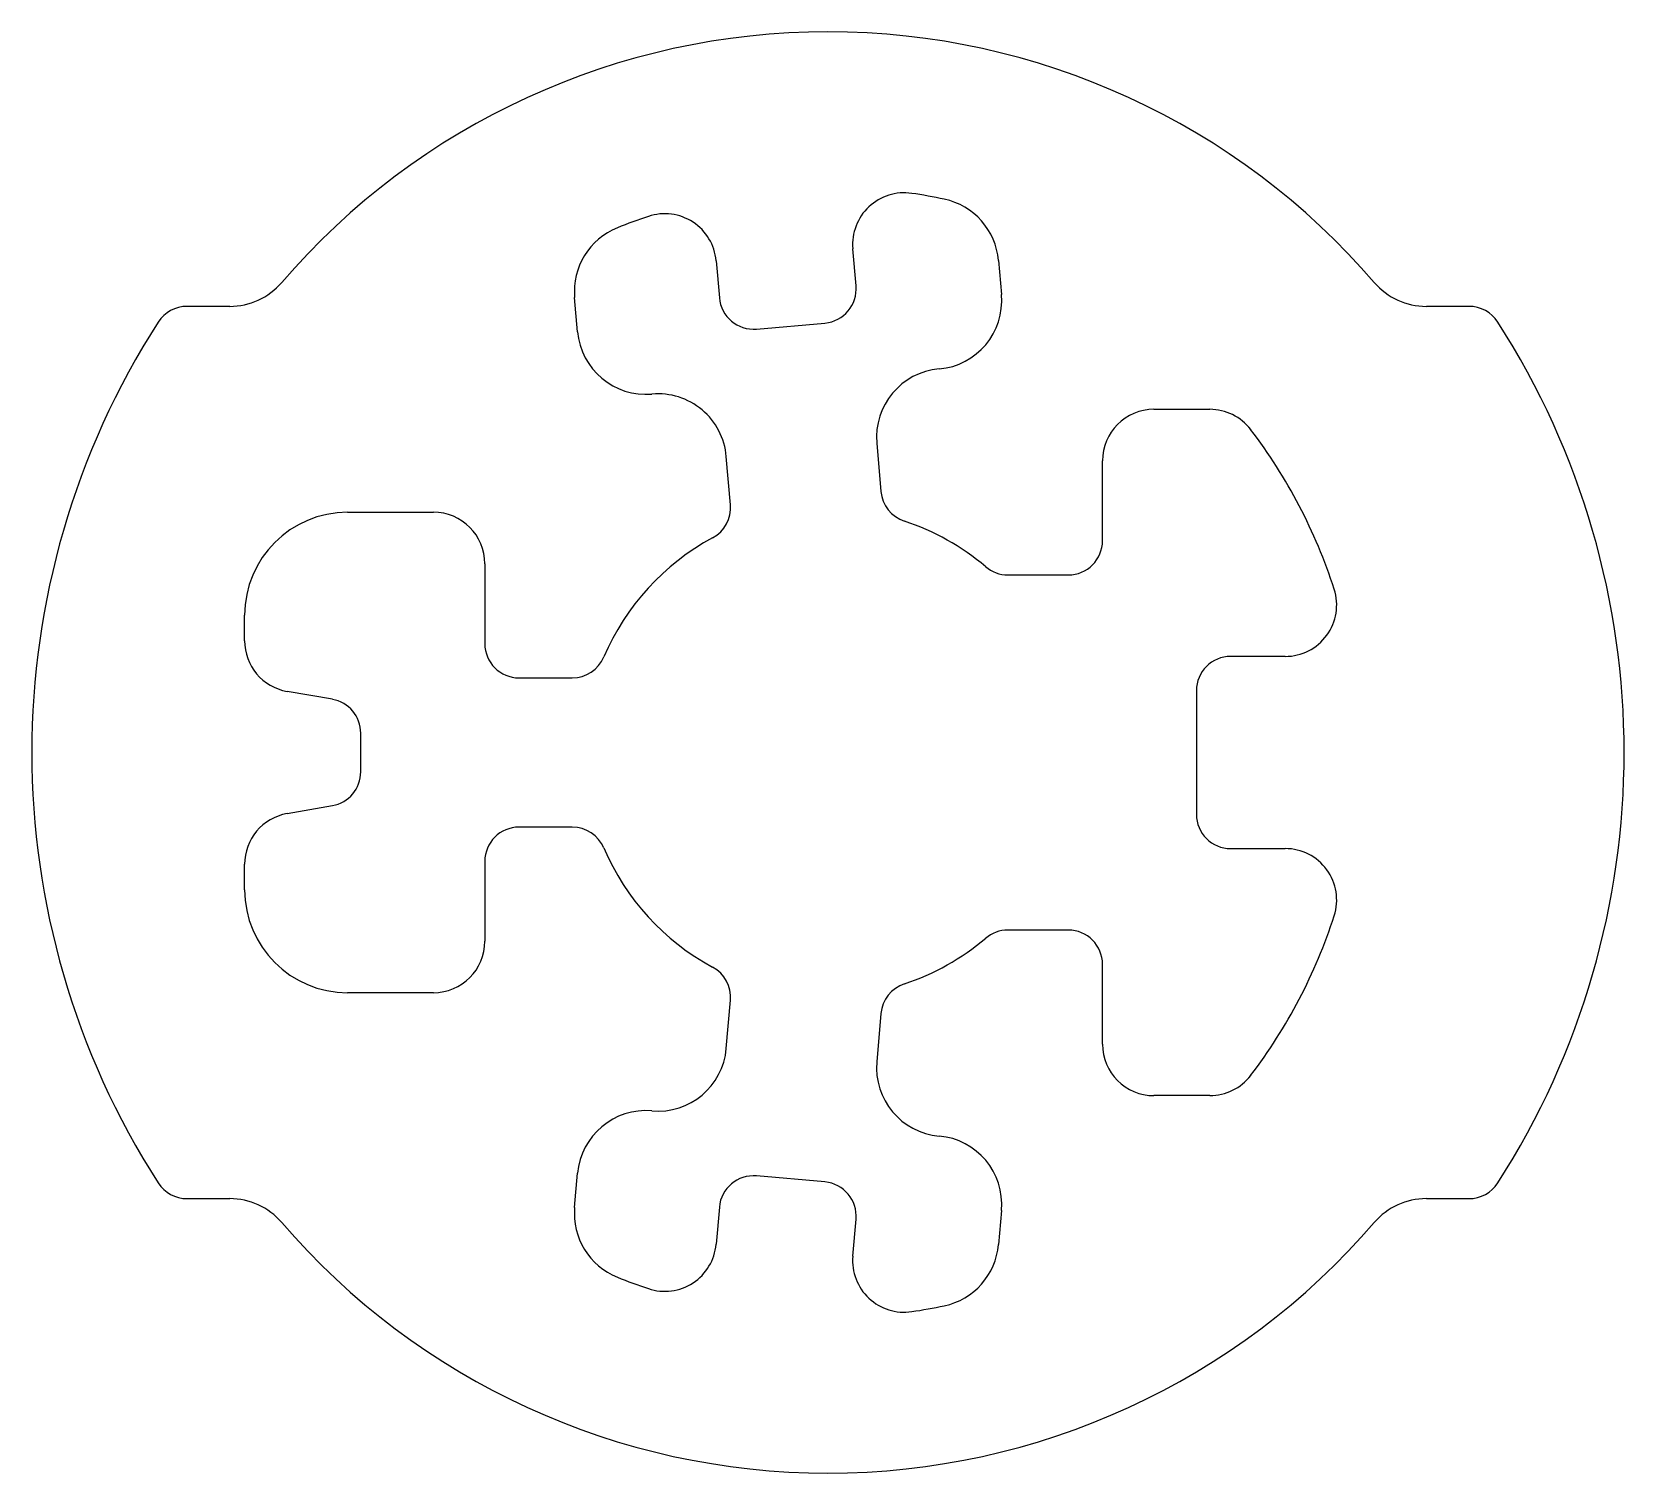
# Model space of a CAD drawing. Extents: x 2052.8 to 2099.2, y 1601.2 to 1643.2.
import ezdxf

# ---------------------------------------------------------------- set-up
doc = ezdxf.new("R2010")
doc.units = 0
doc.layers.get('0').update_dxf_attribs({"linetype": 'CONTINUOUS'})

msp = doc.modelspace()

# ---------------------------------------------------------------- linework, layer by layer
for p, q in [((2072.737, 1636.536), (2072.832, 1635.455)), ((2076.816, 1635.803), (2076.722, 1636.884)), ((2080.967, 1636.545), (2081.055, 1635.549)), ((2058.563, 1635.206), (2057.321, 1635.206)), ((2068.702, 1634.468), (2068.615, 1635.464)), ((2094.676, 1635.206), (2093.434, 1635.206)), ((2073.915, 1634.546), (2075.907, 1634.72)), ((2085.498, 1632.206), (2087.123, 1632.206)), ((2077.418, 1631.216), (2077.541, 1629.81)), ((2073.158, 1629.427), (2073.035, 1630.832)), ((2083.998, 1628.381), (2083.998, 1630.706)), ((2061.998, 1629.206), (2064.498, 1629.206)), ((2065.998, 1627.706), (2065.998, 1625.381)), ((2081.24, 1627.381), (2082.998, 1627.381)), ((2058.998, 1625.464), (2058.998, 1626.206)), ((2089.322, 1625.006), (2087.733, 1625.006)), ((2066.998, 1624.381), (2068.547, 1624.381)), ((2086.733, 1624.006), (2086.733, 1620.406)), ((2061.557, 1623.755), (2060.238, 1623.987)), ((2062.383, 1621.642), (2062.383, 1622.77)), ((2060.238, 1620.424), (2061.557, 1620.657)), ((2068.547, 1620.031), (2066.998, 1620.031)), ((2087.733, 1619.406), (2089.322, 1619.406)), ((2058.998, 1618.206), (2058.998, 1618.947)), ((2065.998, 1619.031), (2065.998, 1616.706)), ((2082.998, 1617.031), (2081.24, 1617.031)), ((2083.998, 1613.706), (2083.998, 1616.031)), ((2064.498, 1615.206), (2061.998, 1615.206)), ((2073.035, 1613.579), (2073.158, 1614.985)), ((2077.541, 1614.601), (2077.418, 1613.196)), ((2087.123, 1612.206), (2085.498, 1612.206)), ((2068.615, 1608.947), (2068.702, 1609.943)), ((2075.907, 1609.691), (2073.915, 1609.866)), ((2057.321, 1609.206), (2058.563, 1609.206)), ((2093.434, 1609.206), (2094.676, 1609.206)), ((2072.832, 1608.957), (2072.737, 1607.876)), ((2081.055, 1608.862), (2080.967, 1607.866)), ((2076.722, 1607.527), (2076.816, 1608.608))]:
    msp.add_line(p, q)
for centre, radius, start, end in [((2075.998, 1622.206), 21, 40.7057, 139.2943), ((2078.216, 1637.015), 1.5, 81.4832, 185), ((2075.998, 1622.206), 16.475, 78.1322, 81.4832), ((2078.975, 1636.371), 2, 5, 78.1322), ((2070.607, 1635.639), 2, 111.8678, 185), ((2075.998, 1622.206), 16.475, 108.5168, 111.8678), ((2071.243, 1636.405), 1.5, 5, 108.5168), ((2058.563, 1637.206), 2, 270, 319.2943), ((2075.82, 1635.716), 1, 275, 5), ((2093.434, 1637.206), 2, 220.7057, 270), ((2057.321, 1634.206), 1, 90, 147.2796), ((2073.828, 1635.542), 1, 185, 275), ((2079.062, 1635.375), 2, 275, 5), ((2094.676, 1634.206), 1, 32.7204, 90), ((2075.998, 1622.206), 23.2, 147.2796, 212.7204), ((2075.998, 1622.206), 23.2, 327.2796, 32.7204), ((2070.694, 1634.643), 2, 185, 275), ((2079.411, 1631.39), 2, 95, 185), ((2071.043, 1630.658), 2, 5, 95), ((2085.498, 1630.706), 1.5, 90, 180), ((2087.123, 1630.706), 1.5, 37.3832, 90), ((2075.998, 1622.206), 15.5, 17.8871, 37.3832), ((2078.538, 1629.897), 1, 185, 251.7302), ((2061.998, 1626.206), 3, 90, 180), ((2064.498, 1627.706), 1.5, 360, 90), ((2072.162, 1629.34), 1, 298.2698, 5), ((2075.998, 1622.206), 7.1, 49.6714, 71.7302), ((2075.998, 1622.206), 7.1, 118.2698, 156.9225), ((2082.998, 1628.381), 1, 270, 0), ((2081.24, 1628.381), 1, 229.6714, 270), ((2089.322, 1626.506), 1.5, 270, 17.8871), ((2060.498, 1625.464), 1.5, 180, 260), ((2066.998, 1625.381), 1, 180, 270), ((2068.547, 1625.381), 1, 270, 336.9225), ((2087.733, 1624.006), 1, 90, 180), ((2061.383, 1622.77), 1, 0, 80), ((2061.383, 1621.642), 1, 280, 0), ((2060.498, 1618.947), 1.5, 100, 180), ((2087.733, 1620.406), 1, 180, 270), ((2066.998, 1619.031), 1, 90, 180), ((2068.547, 1619.031), 1, 23.0775, 90), ((2075.998, 1622.206), 7.1, 203.0775, 241.7302), ((2089.322, 1617.906), 1.5, 342.1129, 90), ((2061.998, 1618.206), 3, 180, 270), ((2075.998, 1622.206), 15.5, 322.6168, 342.1129), ((2064.498, 1616.706), 1.5, 270, 0), ((2075.998, 1622.206), 7.1, 288.2698, 310.3286), ((2081.24, 1616.031), 1, 90, 130.3286), ((2082.998, 1616.031), 1, 0, 90), ((2072.162, 1615.072), 1, 355, 61.7302), ((2078.538, 1614.514), 1, 108.2698, 175), ((2071.043, 1613.754), 2, 265, 355), ((2085.498, 1613.706), 1.5, 180, 270), ((2079.411, 1613.022), 2, 175, 265), ((2087.123, 1613.706), 1.5, 270, 322.6168), ((2070.694, 1609.769), 2, 85, 175), ((2079.062, 1609.037), 2, 355, 85), ((2057.321, 1610.206), 1, 212.7204, 270), ((2073.828, 1608.87), 1, 85, 175), ((2075.82, 1608.695), 1, 355, 85), ((2094.676, 1610.206), 1, 270, 327.2796), ((2058.563, 1607.206), 2, 40.7057, 90), ((2093.434, 1607.206), 2, 90, 139.2943), ((2070.607, 1608.773), 2, 175, 248.1322), ((2075.998, 1622.206), 21, 220.7057, 319.2943), ((2071.243, 1608.006), 1.5, 251.4832, 355), ((2078.975, 1608.041), 2, 281.8678, 355), ((2078.216, 1607.396), 1.5, 175, 278.5168), ((2075.998, 1622.206), 16.475, 248.1322, 251.4832), ((2075.998, 1622.206), 16.475, 278.5168, 281.8678)]:
    msp.add_arc(centre, radius, start, end)

doc.saveas('drawing.dxf')
